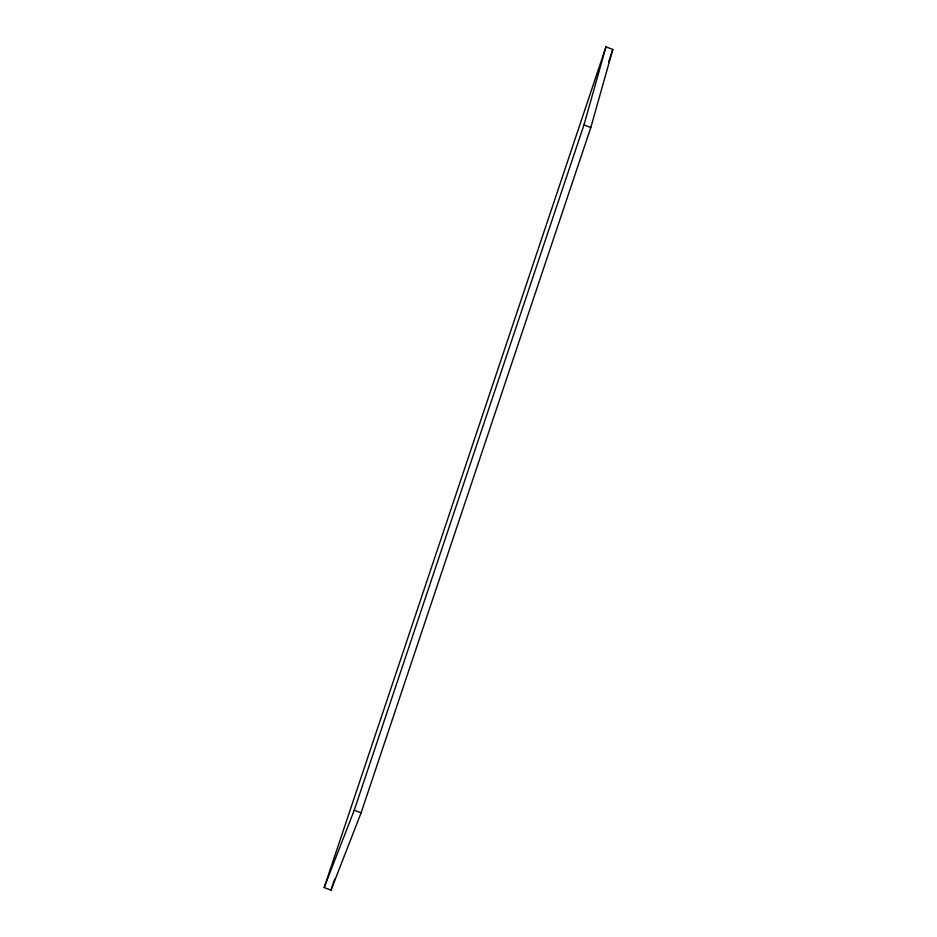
<?xml version="1.0" encoding="UTF-8"?>
<svg xmlns="http://www.w3.org/2000/svg" width="937" height="937" viewBox="0 0 937 937"><rect width="100%" height="100%" fill="white"/><g stroke="black" fill="none" stroke-linecap="round" stroke-linejoin="round"><path stroke-width="1.41" d="M324.19 887.515L354.245 810.224L583.974 124.914L605.981 46.85L612.81 49.485L590.802 127.549L361.085 812.859L331.019 890.15L324.19 887.515L605.981 46.85M331.019 890.15L334.732 879.047M608.628 61.971L612.81 49.485M583.974 124.914L590.802 127.549M354.245 810.224L361.085 812.859"/></g></svg>
